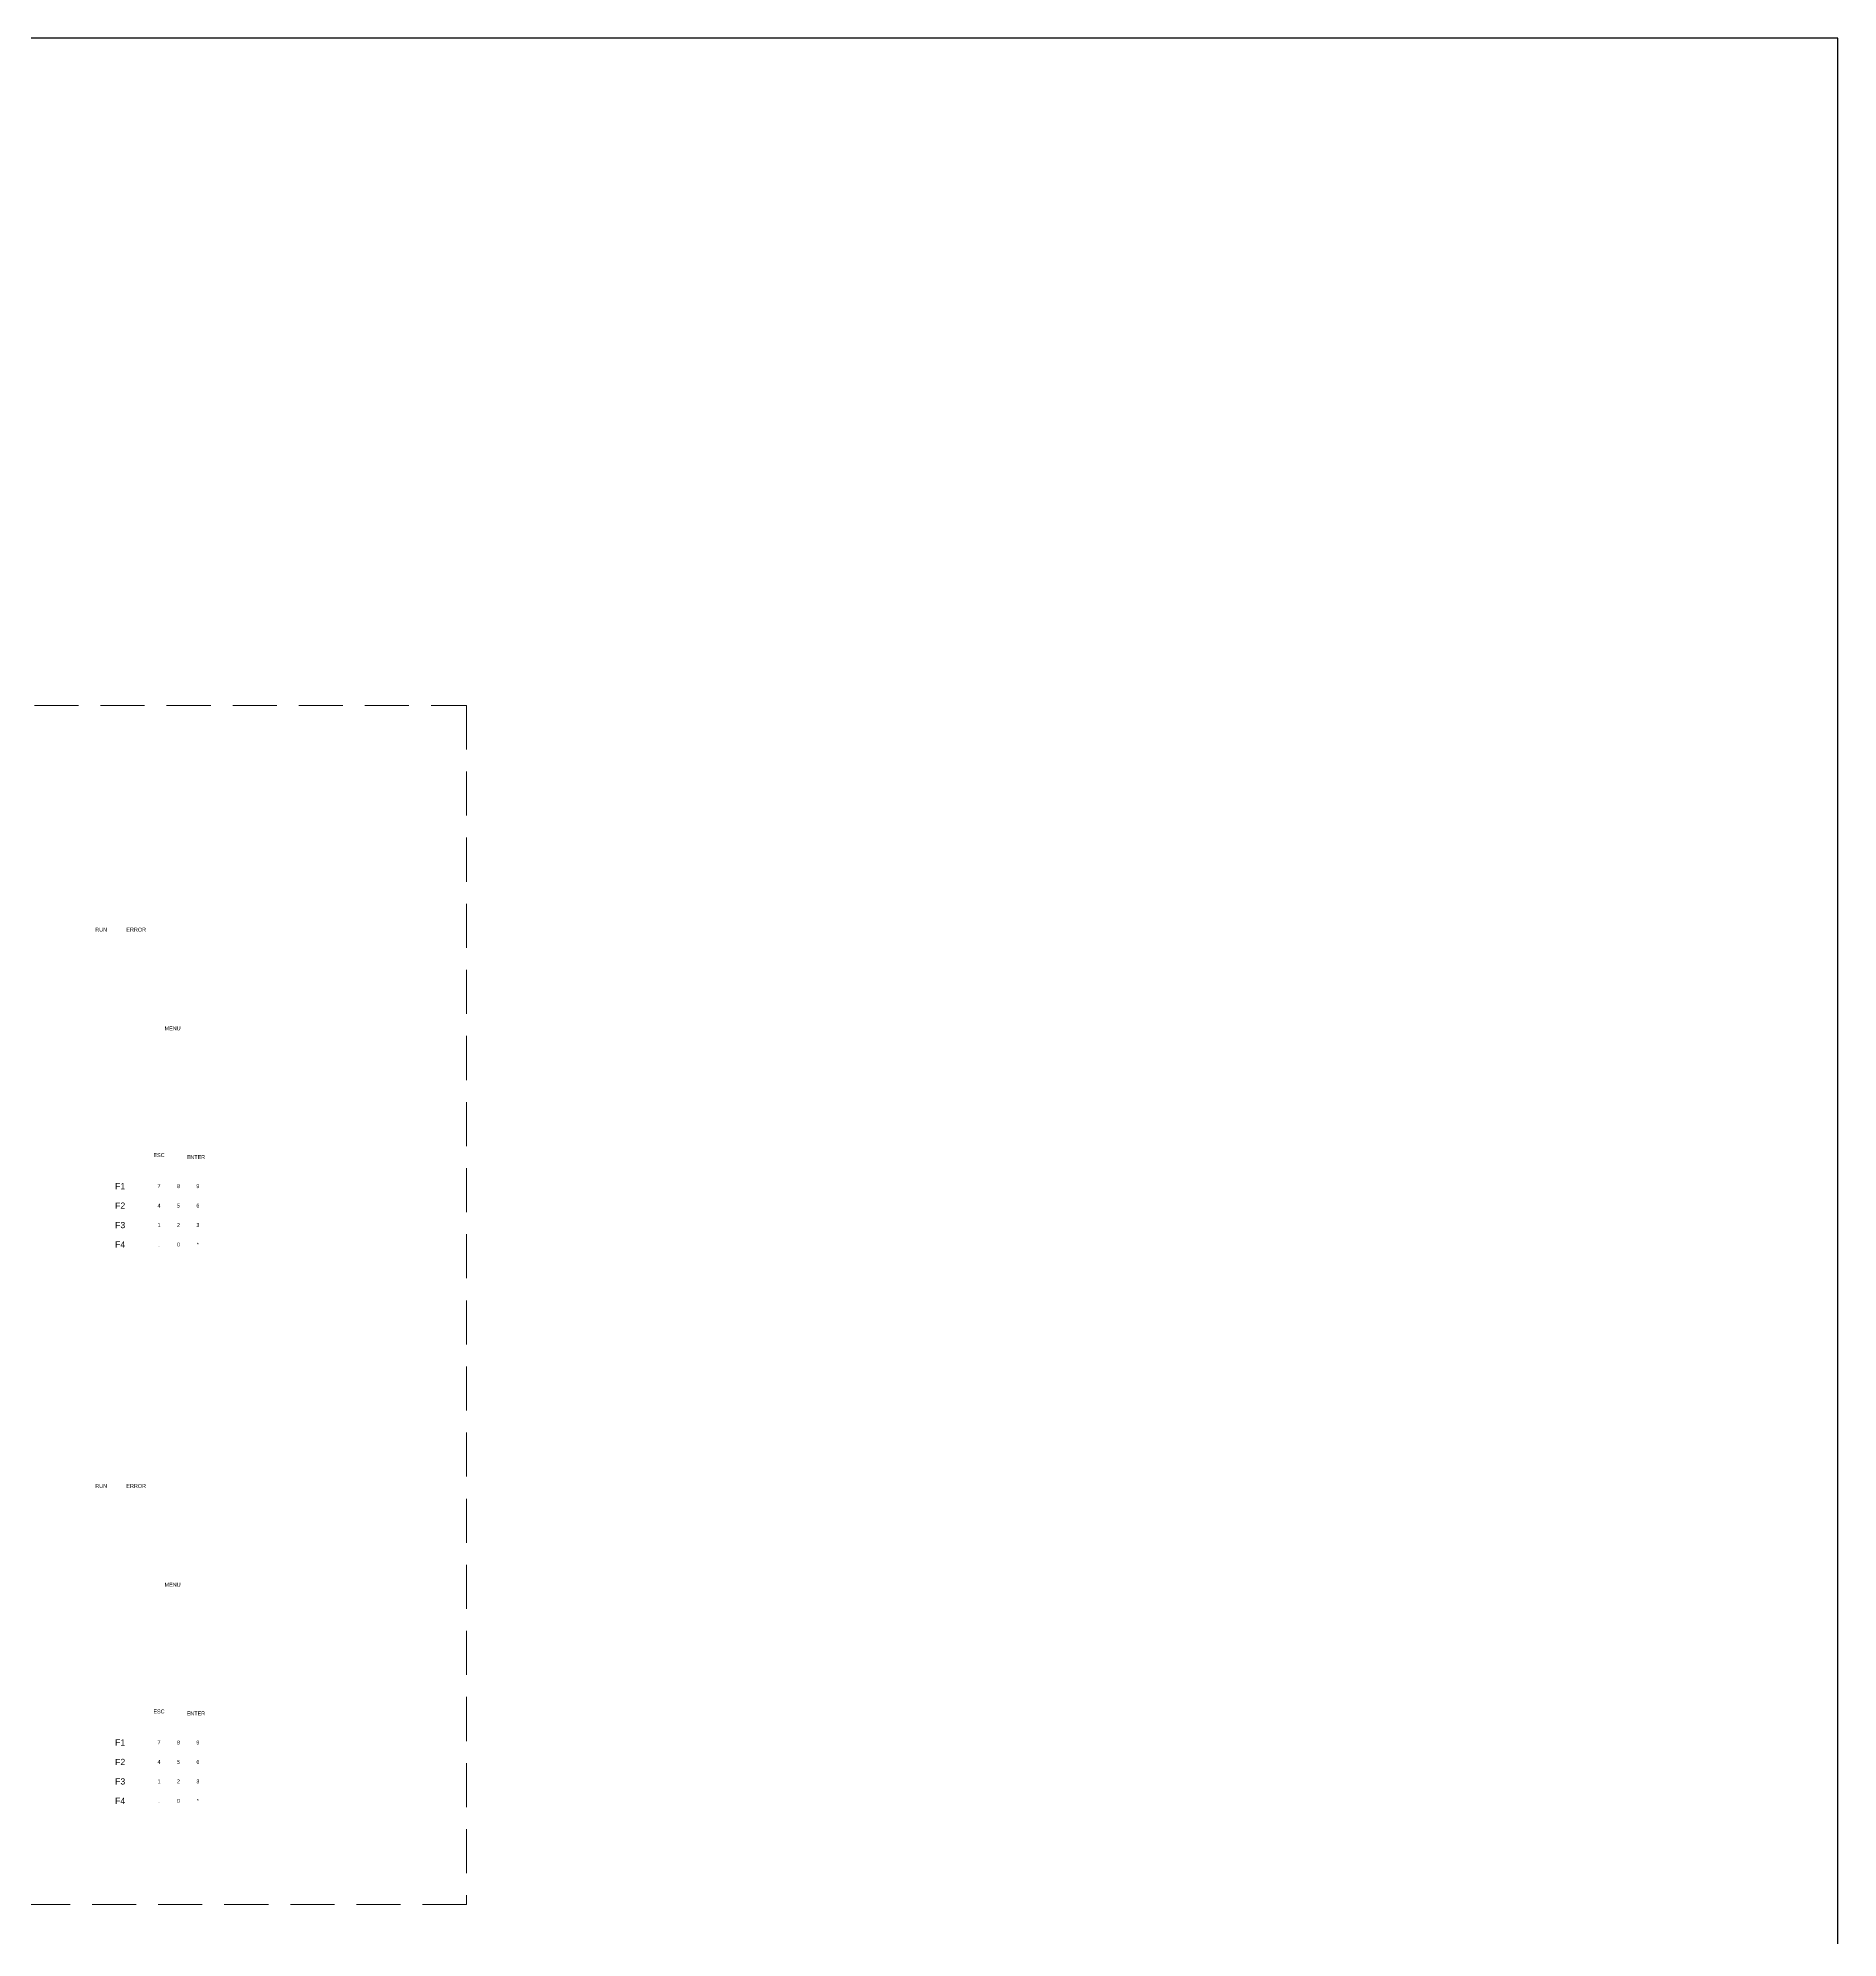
# Model space of a CAD drawing. Header units: inches. Extents: x 67248 to 85686, y -40174 to -31152.
# Drawn here: x 77910 to 78931, y -38168 to -37090 of the extents above; entities that cross this region are included whole.
import ezdxf
from ezdxf.enums import TextEntityAlignment as Align

# ---------------------------------------------------------------- set-up
doc = ezdxf.new("R2010")
doc.units = ezdxf.units.IN
doc.header["$MEASUREMENT"] = 0
doc.linetypes.add('HIDDEN', pattern=[0.375, 0.25, -0.125])
doc.layers.add('! NO PLOT !', color=7, linetype='Continuous', true_color=0xff75dd, plot=False)
doc.layers.add('SI-General', color=7, linetype='Continuous', lineweight=5)
doc.styles.get("Standard").update_dxf_attribs({"font": 'arial.ttf'})

# ---------------------------------------------------------------- blocks, each defined once
blk = doc.blocks.new('7um7ut')
at = {"lineweight": 0}
for s, p in [('RUN', (-4.2, 159.6, 2.1)), ('ERROR', (9.8, 159.6, 2.1))]:
    blk.add_text(s, height=1.75, dxfattribs=at).set_placement(p, align=Align.MIDDLE_LEFT)
for s, height, p in [('MENU', 1.75, (30.62, 115.15, 2.1)), ('ESC', 1.75, (24.5, 58.1, 2.1)), ('ENTER', 1.75, (41.12, 57.22, 2.1)), ('F1', 2.8, (7, 44.1, 2.1)), ('7', 1.75, (24.5, 44.1, 2.1)), ('8', 1.75, (33.25, 44.1, 2.1)), ('9', 1.75, (42, 44.1, 2.1)), ('F2', 2.8, (7, 35.35, 2.1)), ('4', 1.75, (24.5, 35.35, 2.1)), ('5', 1.75, (33.25, 35.35, 2.1)), ('6', 1.75, (42, 35.35, 2.1)), ('F3', 2.8, (7, 26.6, 2.1)), ('1', 1.75, (24.5, 26.6, 2.1)), ('2', 1.75, (33.25, 26.6, 2.1)), ('3', 1.75, (42, 26.6, 2.1)), ('F4', 2.8, (7, 17.85, 2.1)), ('.', 1.75, (24.5, 17.85, 2.1)), ('0', 1.75, (33.25, 17.85, 2.1)), ('*', 1.75, (42, 17.85, 2.1))]:
    blk.add_text(s, height=height, dxfattribs=at).set_placement(p, align=Align.MIDDLE_CENTER)

msp = doc.modelspace()

# ---------------------------------------------------------------- linework, layer by layer
at = {"layer": '! NO PLOT !'}
msp.add_lwpolyline([(74251.4, -40174.1), (76831.4, -40174.1), (76831.4, -39712.1), (78931.4, -39712.1), (78931.4, -37090.1), (74251.4, -37090.1), (74251.4, -40174.1)], dxfattribs=at)
at = {"layer": 'SI-General', "color": 0, "linetype": 'HIDDEN', "ltscale": 100}
msp.add_lwpolyline([(77458.1, -37468.7), (78153.3, -37468.7), (78153.3, -38148.9), (77459.4, -38148.9)], close=True, dxfattribs=at)

# ---------------------------------------------------------------- block references
at = {"xscale": 1.26, "yscale": 1.26, "zscale": 1.26}
for p in [(77947.9, -37797), (77947.9, -38112.6, -1.8)]:
    msp.add_blockref('7um7ut', p, dxfattribs=at)

doc.saveas('drawing.dxf')
